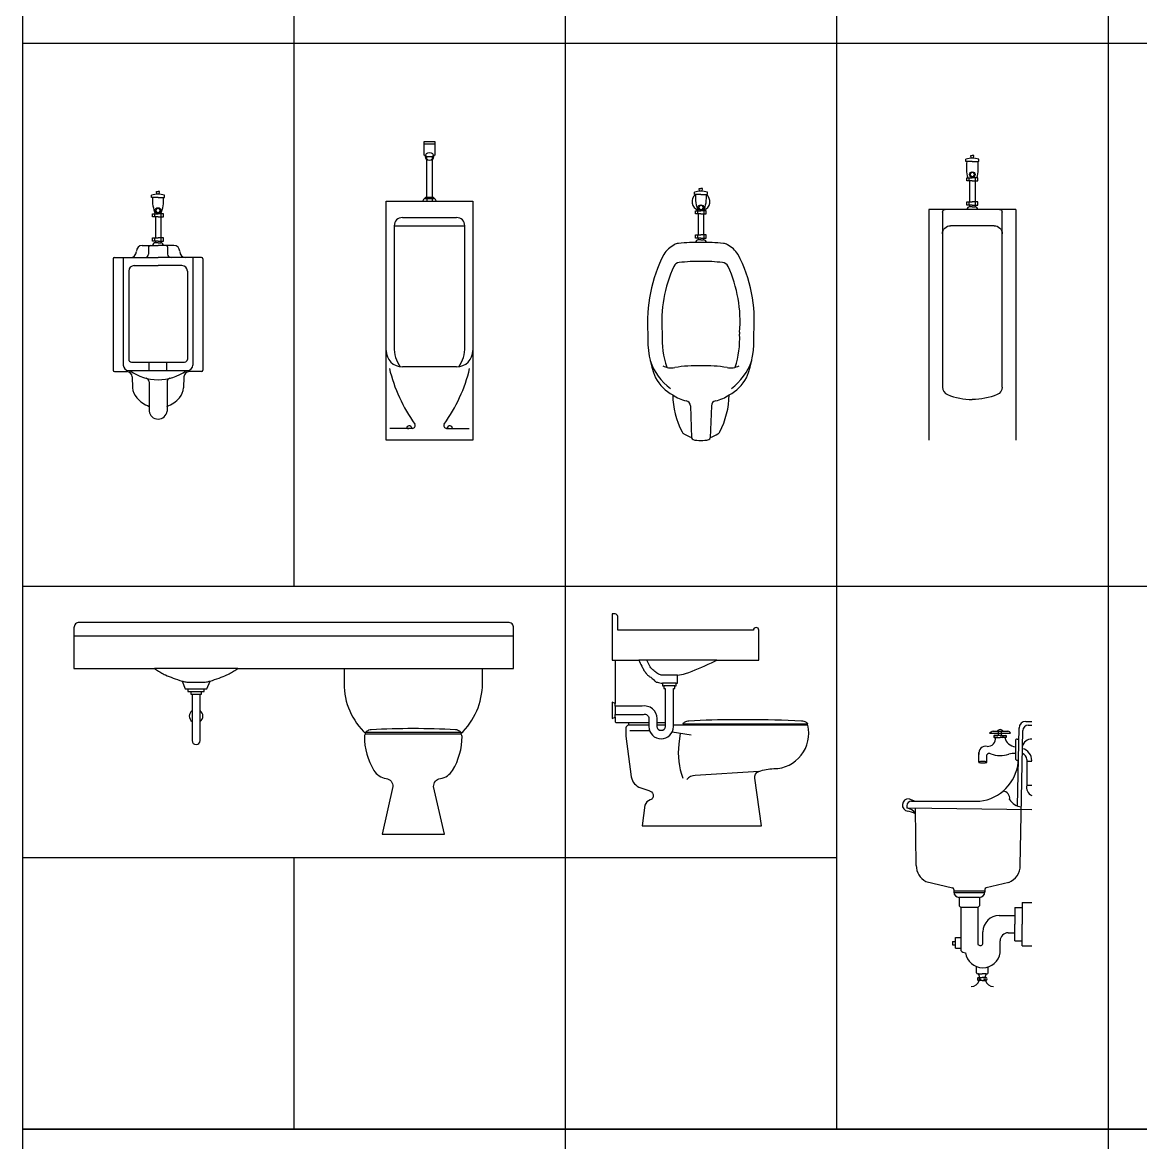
# Model space of a CAD drawing. Header units: inches. Extents: x -1249499 to 290957, y -589671 to 1013543.
# Drawn here: x -1160488 to -1156369, y 295751 to 299877 of the extents above; entities that cross this region are included whole.
import ezdxf

# ---------------------------------------------------------------- set-up
doc = ezdxf.new("R2010")
doc.units = ezdxf.units.IN
doc.header["$MEASUREMENT"] = 0
doc.linetypes.add('CONTINOUS', pattern=[0])
doc.layers.add('FUR', color=4, linetype='Continuous')

# ---------------------------------------------------------------- blocks, each defined once
blk = doc.blocks.new('A$C04DB61FA')
at = {"color": 0}
for p, q in [((0, 730), (1620, 730)), ((603.5, 610), (296.5, 610)), ((420, 535), (480, 535)), ((430, 525), (470, 525)), ((435, 515), (465, 515))]:
    blk.add_line(p, q, dxfattribs=at)
for points in [[(20, 780, 0.414214), (0, 760), (0, 610), (296.5, 610, 0.012056), (303.7, 604.9, 0.020663), (320, 595, 0.021788), (336.9, 586.6, 0.013547), (365, 575, 0.020646), (398.5, 563.8), (410, 535), (420, 535), (420, 525), (430, 525), (430, 515), (435, 515), (435, 455, 0.5), (435, 415), (435, 345, 1), (465, 345), (465, 415, 0.5), (465, 455), (465, 515), (470, 515), (470, 525), (480, 525), (480, 535), (490, 535), (501.5, 563.8, 0.020646), (535, 575, 0.013547), (563.1, 586.6, 0.021788), (580, 595, 0.020663), (596.3, 604.9, 0.012056), (603.5, 610), (995, 610), (995, 555, 0.208259), (1075.9, 369.1, 0.296046), (1070, 360, 0.137359), (1105, 235, 0.221928), (1150, 205, -0.379164), (1175, 175), (1135, 0), (1365, 0), (1325, 175, -0.379164), (1350, 205, 0.221928), (1395, 235, 0.137359), (1430, 360, 0.296046), (1424.1, 369.1, 0.208259), (1505, 555), (1505, 610), (1620, 610), (1620, 760, 0.414214), (1600, 780)], [(1250, 375), (1075, 375, -0.668179), (1074.8, 375.5, -0.034824), (1080, 380, -0.147916), (1094.8, 385.4, -0.01469), (1250, 390, -0.01469), (1405.2, 385.4, -0.147916), (1420, 380, -0.034824), (1425.2, 375.5, -0.668179), (1425, 375)]]:
    blk.add_lwpolyline(points, format="xyb", close=True, dxfattribs=at)
for points in [[(995, 610), (1505, 610)], [(465, 415), (465, 455)]]:
    blk.add_lwpolyline(points, dxfattribs=at)
for points in [[(398.5, 563.8, 0.003804), (404.7, 562, 0.066661), (420, 560), (450, 560), (480, 560, 0.066661), (495.3, 562, 0.003804), (501.5, 563.8, 0.013547)], [(435, 455), (435, 415, 1)], [(1075.9, 369.1, -0.10526), (1080, 370), (1250, 370)], [(1250, 370), (1420, 370, -0.10526), (1424.1, 369.1, -0.137359)]]:
    blk.add_lwpolyline(points, format="xyb", dxfattribs=at)
blk = doc.blocks.new('A$C7128536E')
at = {"color": 0}
for p, q in [((385.7, 610), (97.7, 610)), ((230, 515), (190, 515)), ((10, 440), (10, 410)), ((60, 380), (135, 380)), ((165, 380), (195, 380))]:
    blk.add_line(p, q, dxfattribs=at)
for points in [[(525, 175, -0.355041), (540, 200, -0.084302), (595, 210, 0.480558), (720, 370), (225, 370), (225, 505), (230, 505), (230, 515), (235, 515), (235, 525), (240, 525), (240, 535), (240, 555, 0.086604), (269.4, 560.1, 0.024743), (365, 600, 0.002684), (385.7, 610), (540, 610), (540, 720, 1), (520, 720), (20, 720), (20, 770, 0.414214), (10, 780), (0, 780), (0, 610), (10, 610), (10, 450), (0, 455), (0, 395), (10, 400), (10, 385, 0.414214), (15, 380), (60, 380), (60, 370, 0.414214), (50, 360), (50, 330), (70, 180, 0.301835), (105, 140), (135, 130, -0.236068), (150, 115, -0.414214), (140, 95, 0.236068), (120, 75), (110, 0), (550, 0)], [(260, 375), (465, 375), (720, 375, 0.668179), (720.3, 375.8, 0.060345), (715, 380, 0.125104), (697.5, 385.3, 0.011408), (500, 390), (450, 390, 0.013252), (282.4, 385.4, 0.12379), (265, 380, 0.059757), (259.7, 375.8, 0.668179)]]:
    blk.add_lwpolyline(points, format="xyb", close=True, dxfattribs=at)
for points in [[(10, 610), (97.7, 610, 0.009842), (100, 605, 0.003785), (111.4, 581.8, 0.012778), (115, 575, 0.032197), (122.6, 563.4, 0.039672), (130, 555, 0.054687), (138.4, 548.5, -0.040751), (150, 540, -0.044333), (155.8, 534, 0.064326), (160, 530, 0.097397), (161.6, 529.2, 0.009146), (180, 525), (185, 525), (185, 515), (190, 515), (190, 505), (195, 505), (195, 365, -1), (165, 365), (165, 395, 0.473879), (110, 440), (10, 440), (10, 450)], [(240, 555), (210, 555), (180, 555, -0.116434), (174.1, 556.4, -0.042505), (160, 565, -0.037976), (145.3, 577.6, -0.080612), (140, 585), (127.5, 610)], [(235, 525), (210, 525), (185, 525, -0.009146)], [(10, 400), (10, 410), (115, 410, -0.5), (135, 395), (135, 365, 1), (225, 365), (225, 370)], [(135, 370), (60, 370, 0.414214)], [(195, 370), (165, 370, 0.414214)], [(250.1, 341), (245, 300, 0.122797), (260, 175, 0.945751)], [(540, 200), (305, 185, 0.20266), (275, 170, 0.122404)]]:
    blk.add_lwpolyline(points, format="xyb", dxfattribs=at)
for points in [[(65, 350), (137.6, 350)], [(220.5, 345.4), (290, 335)]]:
    blk.add_lwpolyline(points, dxfattribs=at)
blk = doc.blocks.new('A$C7D5E1FB6')
at = {"layer": 'FUR'}
for p, q in [((424.4, 665.2), (429.9, 952.5)), ((454.9, 977), (476.6, 977)), ((463.7, 963), (476.6, 963)), ((321.2, 933), (398.2, 933)), ((334.7, 940.6), (388.7, 940.6)), ((360.1, 924.9), (338.7, 924.9)), ((338.7, 917.5), (360.1, 917.5)), ((353.2, 940.6), (353.2, 924.9)), ((360.1, 924.9), (381.5, 924.9)), ((381.5, 917.5), (360.1, 917.5)), ((365.6, 924.9), (365.6, 940.6)), ((423.2, 911.6), (429.1, 911.6)), ((434.3, 445.7), (443.7, 943.4)), ((416.2, 904.6), (416.2, 841)), ((281.2, 826.5), (281.2, 862.2)), ((311, 826.5), (311, 853.1)), ((423.2, 834), (427.6, 834)), ((426.7, 825.9), (427.8, 842)), ((458.5, 836.4), (458.5, 742.2)), ((458.5, 829.8), (476.6, 829.8)), ((458.5, 742.2), (476.6, 742.2)), ((16.6, 666), (16.6, 658)), ((16.6, 666), (16.6, 658)), ((24.5, 691.8), (47, 683)), ((33.6, 683), (285.4, 683)), ((16.6, 658), (476.6, 652)), ((51.2, 446), (47.9, 657.6)), ((86.4, 386.8), (184.1, 364.3)), ((392.2, 383.5), (309, 364.3)), ((189.6, 357.4), (189.6, 353)), ((189.6, 353), (303.6, 353)), ((189.6, 353), (189.6, 348.5)), ((189.7, 346.3), (303.4, 346.3)), ((303.6, 357.4), (303.6, 353)), ((303.6, 353), (303.6, 348.5)), ((283.6, 328.5), (209.6, 328.5)), ((209.6, 328.5), (209.6, 297.9)), ((214.6, 292.9), (278.6, 292.9)), ((214.9, 292.9), (214.9, 133.4)), ((278.3, 292.9), (278.3, 155.4)), ((283.6, 328.5), (283.6, 297.9)), ((414.7, 291.8), (441.4, 291.8)), ((414.7, 291.8), (414.7, 230)), ((441.4, 310.2), (476.6, 310.2)), ((441.4, 310.2), (441.4, 230)), ((356.8, 261.7), (414.7, 261.7)), ((414.7, 168.2), (414.7, 230)), ((441.4, 149.8), (441.4, 230)), ((185, 166.1), (196, 166.1)), ((185, 166.1), (185, 154.1)), ((196, 142.1), (196, 181.1)), ((196, 181.1), (214.9, 181.1)), ((296.8, 157.1), (296.8, 201.7)), ((360.1, 124.4), (360.1, 168.3)), ((390.1, 198.3), (414.7, 198.3)), ((414.7, 168.2), (441.4, 168.2)), ((185, 154.1), (196, 154.1)), ((196, 142.1), (214.9, 142.1)), ((441.4, 149.8), (476.6, 149.8)), ((273.5, 51.1), (273.5, 73.6)), ((280.1, 47.1), (277.5, 47.1)), ((280.1, 47.1), (294.4, 47.1)), ((308.7, 47.1), (294.4, 47.1)), ((308.7, 47.1), (312, 47.1)), ((316, 51.1), (316, 72.5)), ((279.5, 33.9), (294.4, 33.9)), ((294.4, 22.5), (279.5, 22.5)), ((309.3, 33.9), (294.4, 33.9)), ((294.4, 22.5), (309.3, 22.5))]:
    blk.add_line(p, q, dxfattribs=at)
blk.add_lwpolyline([(281.2, 826.5, 0.308862), (281.7, 825.9, 0.053064), (285.6, 824.8, 0.023386), (290, 824.3, 0.016738), (296.1, 824.1, 0.016738), (302.3, 824.3, 0.023386), (306.7, 824.8, 0.053064), (310.6, 825.9, 0.308862), (311, 826.5, 0.308862), (310.6, 827.2, 0.053064), (306.7, 828.2, 0.023386), (302.3, 828.7, 0.016738), (296.1, 828.9, 0.016738), (290, 828.7, 0.023386), (285.6, 828.2, 0.053064), (281.7, 827.2, 0.308862)], format="xyb", close=True, dxfattribs=at)
for centre, radius, start, end in [((454.9, 952), 25, 90, 178.9201), ((463.7, 943), 20, 90, 178.9201), ((313.9, 914.5), 29.9, 266.6077, 5.7373), ((344.1, 908), 33.9, 106.1206, 132.5022), ((340.7, 921.2), 4.23, 118.8088, 241.1912), ((337.1, 921.2), 4.23, 298.8088, 61.1912), ((352.7, 921.2), 4.23, 118.8088, 241.1912), ((360.2, 933.6), 13, 32.7998, 147.2002), ((367.4, 921.2), 4.23, 298.8088, 61.1912), ((419.5, 926.4), 43, 192.0692, 265.6811), ((383.1, 921.2), 4.23, 118.8088, 241.1912), ((379.5, 921.2), 4.23, 298.8088, 61.1912), ((385.9, 927.3), 13.6, 24.9275, 78.2707), ((423.2, 904.6), 7, 90, 180), ((474.2, 879), 32.2, 85.7398, 168.9705), ((307.4, 858.6), 26.4, 79.6902, 187.0978), ((433.2, 833.9), 43.4, 357.4807, 77.711), ((267.6, 842), 160, 276.4092, 354.2226), ((320.5, 848.1), 10.7, 57.3697, 151.6992), ((359.9, 945.4), 94.6, 249.1448, 289.8758), ((414.5, 757), 102, 89.0521, 102.743), ((423.2, 841), 7, 180, 270), ((429.5, 832.6), 29.3, 7.5692, 64.5143), ((370.1, 694.5), 25.2, 347.9564, 88.7706), ((490.3, 733.7), 32.9, 165.0588, 245.2699), ((23, 668.8), 23.1, 86.0949, 261.9172), ((33.6, 666), 17, 90, 180), ((444, 719.8), 58, 211.8077, 264.4071), ((8.6, 612.1), 46.6, 31.6066, 80.1576), ((5.2, 554.9), 92.2, 62.1645, 82.4386), ((120.1, 447), 69, 180.8681, 240.7591), ((365.3, 447), 69, 292.9276, 358.9201), ((182.6, 357.4), 7, 360, 77.008), ((209.6, 348.5), 20, 180, 270), ((283.6, 348.5), 20, 270, 0), ((310.6, 357.4), 7, 102.992, 180), ((214.6, 297.9), 5, 180, 270), ((278.6, 297.9), 5, 270, 0), ((356.8, 201.7), 60, 90, 180), ((390.1, 168.3), 30, 90, 180), ((233.3, 147.4), 23.1, 217.236, 267.948), ((296.3, 134), 64.6, 188.6276, 351.4753), ((287, 161.8), 10.8, 215.9555, 334.6222), ((277.5, 51.1), 4, 180, 270), ((253.2, 31.3), 31.3, 4.8792, 30.4764), ((335.7, 31.3), 31.3, 149.5236, 175.1208), ((312, 51.1), 4, 270, 0), ((253.2, 31.3), 31.3, 271.0069, 343.7689), ((283.5, 28.2), 6.97, 125.1603, 234.8397), ((277.7, 28.2), 6.97, 305.1603, 54.8397), ((293.7, 28.2), 6.97, 125.1603, 234.8397), ((295.1, 28.2), 6.97, 305.1603, 54.8397), ((311.1, 28.2), 6.97, 125.1603, 234.8397), ((335.7, 31.3), 31.3, 196.2311, 268.9931), ((305.3, 28.2), 6.97, 305.1603, 54.8397)]:
    blk.add_arc(centre, radius, start, end, dxfattribs=at)
blk = doc.blocks.new('A$C7456269B')
at = {"layer": 'FUR'}
for p, q in [((159.1, 838), (165, 838)), ((160.3, 828.3), (159.1, 838)), ((170.9, 838), (165, 838)), ((169.7, 828.3), (170.9, 838)), ((141.2, 816.7), (141.2, 824.5)), ((165, 816.7), (141.2, 816.7)), ((165, 816.7), (188.8, 816.7)), ((188.8, 816.7), (188.8, 824.5)), ((145.1, 756.6), (165, 756.6)), ((145.1, 744.8), (145.1, 756.6)), ((165, 744.8), (145.1, 744.8)), ((153.1, 744.8), (153.1, 756.6)), ((155, 744.8), (155, 667.7)), ((184.9, 756.6), (165, 756.6)), ((165, 744.8), (184.9, 744.8)), ((175, 744.8), (175, 667.7)), ((176.9, 744.8), (176.9, 756.6)), ((184.9, 744.8), (184.9, 756.6)), ((145.1, 667.7), (165, 667.7)), ((145.1, 656), (145.1, 667.7)), ((153.1, 656), (153.1, 667.7)), ((184.9, 667.7), (165, 667.7)), ((176.9, 656), (176.9, 667.7)), ((184.9, 656), (184.9, 667.7)), ((107, 640), (165, 640)), ((130, 634), (130, 608)), ((165, 656), (145.1, 656)), ((155, 656), (155, 649.4)), ((165, 649.4), (155, 649.4)), ((165, 656), (184.9, 656)), ((165, 649.4), (175, 649.4)), ((223, 640), (165, 640)), ((175, 656), (175, 649.4)), ((200, 634), (200, 608)), ((0, 590), (0, 180)), ((5, 595), (165, 595)), ((37, 595), (37, 199)), ((325, 595), (165, 595)), ((293, 595), (293, 199)), ((330, 590), (330, 180)), ((57, 545.2), (57, 220)), ((77, 565.2), (165, 565.2)), ((253, 565.2), (165, 565.2)), ((273, 545.2), (273, 220)), ((67, 210), (263, 210)), ((132.1, 179), (132.1, 210)), ((197.9, 179), (197.9, 210)), ((5, 175), (49.8, 175)), ((57, 179), (273, 179)), ((325, 175), (280.2, 175)), ((69.8, 155.8), (71.4, 115.6)), ((132, 137), (132, 33)), ((198, 137), (198, 33)), ((260.2, 155.8), (258.6, 115.6)), ((132, 33), (132, 29.7)), ((198, 33), (198, 29.7))]:
    blk.add_line(p, q, dxfattribs=at)
blk.add_lwpolyline([(173.9, 768.3), (169.4, 776), (160.6, 776), (156.1, 768.3), (160.6, 760.7), (169.4, 760.7)], close=True, dxfattribs=at)
blk.add_circle((165, 768.3), 10.4, dxfattribs=at)
for centre, radius, start, end in [((165, 754.3), 74.2, 71.2869, 108.7131), ((270.6, 806.7), 126.2, 175.4618, 203.5198), ((59.4, 806.7), 126.2, 336.4802, 4.5382), ((107, 618), 22, 90, 180), ((136, 634), 6, 90, 180), ((155, 640), 9.45, 90, 180), ((175, 640), 9.45, 0, 90), ((194, 634), 6, 0, 90), ((223, 618), 22, 0, 90), ((5, 590), 5, 90, 180), ((63, 617), 22, 270, 0), ((117, 608), 13, 270, 0), ((213, 608), 13, 180, 270), ((267, 617), 22, 180, 270), ((325, 590), 5, 0, 90), ((77, 545.2), 20, 90, 180), ((253, 545.2), 20, 0, 90), ((67, 220), 10, 180, 270), ((263, 220), 10, 270, 0), ((5, 180), 5, 180, 270), ((57, 199), 20, 180, 270), ((49.8, 155), 20, 2.2787, 90), ((165, 322), 176.9, 233.961, 306.039), ((280.2, 155), 20, 90, 177.7213), ((273, 199), 20, 270, 0), ((325, 180), 5, 270, 0), ((118, 137), 14, 0, 75.7475), ((212, 137), 14, 104.2525, 180), ((131.3, 118), 60, 182.2787, 221.377), ((198.7, 118), 60, 318.623, 357.7213), ((171.6, 153.4), 113.6, 221.377, 249.6281), ((158.4, 153.4), 113.6, 290.3719, 318.623), ((164.8, 33), 33, 185.7426, 270.2875), ((165.2, 33), 33, 269.7125, 354.2574)]:
    blk.add_arc(centre, radius, start, end, dxfattribs=at)
blk = doc.blocks.new('A$C030F335F')
for p, q in [((180, 1090), (140, 1090)), ((150, 1045), (170, 1045)), ((145, 890), (175, 890)), ((150, 895), (150, 880)), ((150, 895), (170, 895)), ((170, 895), (170, 880)), ((30, 790), (30, 343.1)), ((30, 790), (290, 790)), ((60, 820), (260, 820)), ((290, 336.1), (290, 790)), ((260, 270), (60, 270)), ((97.4, 43.5), (14.1, 43.5)), ((222.6, 43.5), (305.9, 43.5))]:
    blk.add_line(p, q)
blk.add_lwpolyline([(320, 880), (320, 330), (320, 0), (0, 0), (0, 330), (0, 880), (135, 880), (140, 890), (145, 890), (145, 895), (150, 895), (150, 1045), (140, 1050), (140, 1090), (140, 1100), (180, 1100), (180, 1090), (180, 1050), (170, 1045), (170, 895), (175, 895), (175, 890), (180, 890), (185, 880)], close=True)
blk.add_lwpolyline([(135, 880), (185, 880)])
blk.add_circle((160, 1045), 15)
for centre, radius, start, end in [((60, 790), 30, 90, 180), ((260, 790), 30, 0, 90), ((147.3, 339.6), 117.4, 178.2803, 216.0878), ((172.7, 339.6), 117.4, 323.9122, 1.7197), ((60, 330), 60, 180, 270), ((260, 330), 60, 270, 0), ((585.5, 402), 589.7, 193.5017, 215.5202), ((-265.5, 402), 589.7, 324.4798, 346.4983), ((85, 43.5), 9.45, 7.6376, 180), ((79.4, 2059), 2015.5, 269.9878, 270.5499), ((85, 43.5), 9.45, 0.2926, 8.2926), ((97.4, 53.5), 10, 270, 35.5202), ((222.6, 53.5), 10, 144.4798, 270), ((240.6, 2059), 2015.5, 269.4501, 270.0122), ((235, 43.5), 9.45, 0, 172.3624)]:
    blk.add_arc(centre, radius, start, end)
blk = doc.blocks.new('A$C33191CDB')
at = {"layer": 'FUR'}
for p, q in [((172.9, 906.7), (172.9, 914.5)), ((190.8, 928), (196.7, 928)), ((192, 918.3), (190.8, 928)), ((202.6, 928), (196.7, 928)), ((201.3, 918.3), (202.6, 928)), ((220.5, 906.7), (220.5, 914.5)), ((196.7, 906.7), (172.9, 906.7)), ((196.7, 906.7), (220.5, 906.7)), ((176.8, 846.6), (196.7, 846.6)), ((176.8, 834.8), (176.8, 846.6)), ((196.7, 834.8), (176.8, 834.8)), ((184.8, 834.8), (184.8, 846.6)), ((186.7, 834.8), (186.7, 757.7)), ((216.6, 846.6), (196.7, 846.6)), ((196.7, 834.8), (216.6, 834.8)), ((206.7, 834.8), (206.7, 757.7)), ((208.6, 834.8), (208.6, 846.6)), ((216.6, 834.8), (216.6, 846.6)), ((176.8, 757.7), (196.7, 757.7)), ((176.8, 746), (176.8, 757.7)), ((196.7, 746), (176.8, 746)), ((184.8, 746), (184.8, 757.7)), ((186.7, 746), (186.7, 739.4)), ((216.6, 757.7), (196.7, 757.7)), ((196.7, 746), (216.6, 746)), ((206.7, 746), (206.7, 739.4)), ((208.6, 746), (208.6, 757.7)), ((216.6, 746), (216.6, 757.7)), ((196.7, 739.4), (186.7, 739.4)), ((196.7, 739.4), (206.7, 739.4)), ((54, 398.8), (54.1, 391.7)), ((339.4, 398.8), (339.3, 391.7)), ((158.1, 127.6), (162.3, 10.1)), ((235.2, 127.6), (231, 10.1))]:
    blk.add_line(p, q, dxfattribs=at)
blk.add_lwpolyline([(205.5, 858.3), (201.1, 866), (192.3, 866), (187.8, 858.3), (192.3, 850.7), (201.1, 850.7)], close=True, dxfattribs=at)
blk.add_circle((196.7, 858.3), 9.81, dxfattribs=at)
for centre, radius, start, end in [((196.7, 844.3), 74.2, 71.2869, 108.7131), ((196.7, 880), 33, 127.8734, 250.1026), ((302.3, 896.7), 126.2, 175.4618, 203.3948), ((91.1, 896.7), 126.2, 336.6052, 4.5382), ((196.7, 880), 33, 289.8974, 52.1266), ((151.4, 624.7), 110, 118.7145, 146.2217), ((117.7, 686.1), 40, 95.6626, 118.7145), ((196.7, -110), 840, 90, 95.6626), ((186.7, 730), 9.45, 90, 181.3652), ((196.7, -110), 840, 84.3374, 90), ((206.7, 730), 9.45, 358.6348, 90), ((275.6, 686.1), 40, 61.2855, 84.3374), ((242, 624.7), 110, 33.7783, 61.2855), ((539.9, 438.4), 540, 152.7235, 184.6562), ((-146.5, 438.4), 540, 355.3438, 27.2765), ((539.9, 438.4), 487.5, 155.3914, 184.6562), ((119.4, 631), 25, 95.9537, 155.3914), ((196.7, -110), 770, 90, 95.9537), ((196.7, -110), 770, 84.0463, 90), ((274, 631), 25, 24.6086, 84.0463), ((-146.5, 438.4), 487.5, 355.3438, 24.6086), ((381.1, 374.2), 380, 176.9359, 202.1053), ((381.1, 374.2), 327.5, 176.9359, 198.5819), ((12.2, 374.2), 327.5, 341.4181, 3.0641), ((12.2, 374.2), 380, 337.8947, 3.0641), ((217.5, 366.5), 220, 199.1466, 232.818), ((175.9, 366.5), 220, 307.182, 340.8534), ((88.4, 335), 67.5, 241.2576, 280.2378), ((177, -155.4), 430.9, 87.381, 100.2378), ((216.4, -155.4), 430.9, 79.7622, 92.619), ((304.9, 335), 67.5, 259.7622, 298.7424), ((169.2, 308.5), 160, 208.8873, 241.4449), ((224.2, 308.5), 160, 298.5551, 331.1127), ((392.7, 171.8), 300, 180.7247, 207.7679), ((172.5, 284.1), 140.9, 235.4774, 257.6591), ((220.8, 284.1), 140.9, 282.3409, 304.5226), ((0.7, 171.8), 300, 332.2321, 359.2753), ((138.1, 126.9), 20, 2.0462, 77.6591), ((255.2, 126.9), 20, 102.3409, 177.9538), ((144.9, 41.3), 20, 207.7679, 237.7799), ((196.7, 123.5), 117.1, 237.7799, 253.1427), ((169.3, 10.4), 7, 182.0462, 255.9863), ((196.7, 120), 120, 255.9863, 270), ((196.7, 120), 120, 270, 284.0137), ((224, 10.4), 7, 284.0137, 357.9538), ((196.7, 123.5), 117.1, 286.8573, 302.2201), ((248.5, 41.3), 20, 302.2201, 332.2321)]:
    blk.add_arc(centre, radius, start, end, dxfattribs=at)
blk = doc.blocks.new('A$C468840D4')
at = {"layer": 'FUR'}
for p, q in [((136.2, 1026.7), (136.2, 1034.5)), ((154.1, 1048), (160, 1048)), ((155.3, 1038.3), (154.1, 1048)), ((165.9, 1048), (160, 1048)), ((164.7, 1038.3), (165.9, 1048)), ((183.8, 1026.7), (183.8, 1034.5)), ((160, 1026.7), (136.2, 1026.7)), ((160, 1026.7), (183.8, 1026.7)), ((140.1, 966.6), (160, 966.6)), ((140.1, 954.8), (140.1, 966.6)), ((160, 954.8), (140.1, 954.8)), ((148.1, 954.8), (148.1, 966.6)), ((150, 954.8), (150, 877.7)), ((179.9, 966.6), (160, 966.6)), ((160, 954.8), (179.9, 954.8)), ((170, 954.8), (170, 877.7)), ((171.9, 954.8), (171.9, 966.6)), ((179.9, 954.8), (179.9, 966.6)), ((140.1, 877.7), (160, 877.7)), ((140.1, 866), (140.1, 877.7)), ((148.1, 866), (148.1, 877.7)), ((179.9, 877.7), (160, 877.7)), ((171.9, 866), (171.9, 877.7)), ((179.9, 866), (179.9, 877.7)), ((160, 866), (140.1, 866)), ((150, 866), (150, 859.4)), ((160, 859.4), (150, 859.4)), ((160, 866), (179.9, 866)), ((160, 859.4), (170, 859.4)), ((170, 866), (170, 859.4))]:
    blk.add_line(p, q, dxfattribs=at)
at = {"layer": 'FUR', "linetype": 'CONTINOUS'}
for p, q in [((320, 850), (0, 850)), ((0, 850), (0, 0)), ((50, 840), (50, 195.6)), ((270, 195.6), (270, 840)), ((320, 850), (320, 0)), ((240, 790), (80, 790))]:
    blk.add_line(p, q, dxfattribs=at)
at = {"layer": 'FUR'}
blk.add_lwpolyline([(168.9, 978.3), (164.4, 986), (155.6, 986), (151.1, 978.3), (155.6, 970.7), (164.4, 970.7)], close=True, dxfattribs=at)
blk.add_circle((160, 978.3), 9.98, dxfattribs=at)
for centre, radius, start, end in [((160, 964.3), 74.2, 71.2869, 108.7131), ((287.3, 1005), 149.1, 171.6496, 194.9441), ((32.7, 1005), 149.1, 345.0559, 8.3504), ((150, 850), 9.45, 90, 180), ((170, 850), 9.45, 0, 90)]:
    blk.add_arc(centre, radius, start, end, dxfattribs=at)
at = {"layer": 'FUR', "linetype": 'CONTINOUS', "extrusion": (0, 0, -1)}
for centre, radius, start, end in [((-60, 840), 10, 0, 90), ((-260, 840), 10, 90, 180), ((-80, 760), 30, 0, 90), ((-240, 760), 30, 90, 180), ((-160, 392.9), 242.9, 247.9265, 269.9994), ((-240, 195.6), 30, 179.9999, 247.9265)]:
    blk.add_arc(centre, radius, start, end, dxfattribs=at)
at = {"layer": 'FUR', "linetype": 'CONTINOUS'}
for centre, radius, start, end in [((80, 195.6), 30, 179.9999, 247.9265), ((160, 392.9), 242.9, 247.9265, 269.9994)]:
    blk.add_arc(centre, radius, start, end, dxfattribs=at)

msp = doc.modelspace()

# ---------------------------------------------------------------- linework, layer by layer
at = {"color": 2}
for p, q in [((-1159488.5, 300801), (-1159488.5, 297801)), ((-1158488.5, 300801), (-1158488.5, 295801)), ((-1157488.5, 300801), (-1157488.5, 295801)), ((-1156488.5, 300801), (-1156488.5, 295801)), ((-1160488.5, 299801), (-1150488.5, 299801)), ((-1160488.5, 297801), (-1150488.5, 297801)), ((-1160488.5, 296801), (-1157488.5, 296801)), ((-1159488.5, 296801), (-1159488.5, 295801)), ((-1150488.5, 295801), (-1160488.5, 295801)), ((-1160488.5, 295801), (-1160488.5, 290801)), ((-1158488.5, 295801), (-1158488.5, 293801)), ((-1156488.5, 295801), (-1156488.5, 293801))]:
    msp.add_line(p, q, dxfattribs=at)
msp.add_lwpolyline([(-1160488.5, 295801), (-1150488.5, 295801), (-1150488.5, 300801), (-1160488.5, 300801)], close=True, dxfattribs=at)

# ---------------------------------------------------------------- block references
for name, p in [('A$C030F335F', (-1159148.5, 298338.5)), ('A$C468840D4', (-1157148.5, 298338.5)), ('A$C7456269B', (-1160153.7, 298416)), ('A$C33191CDB', (-1158185.2, 298337)), ('A$C04DB61FA', (-1160298.5, 296887.2)), ('A$C7128536E', (-1158315, 296918.4)), ('A$C7D5E1FB6', (-1157246.2, 296325.7))]:
    msp.add_blockref(name, p)

doc.saveas('drawing.dxf')
